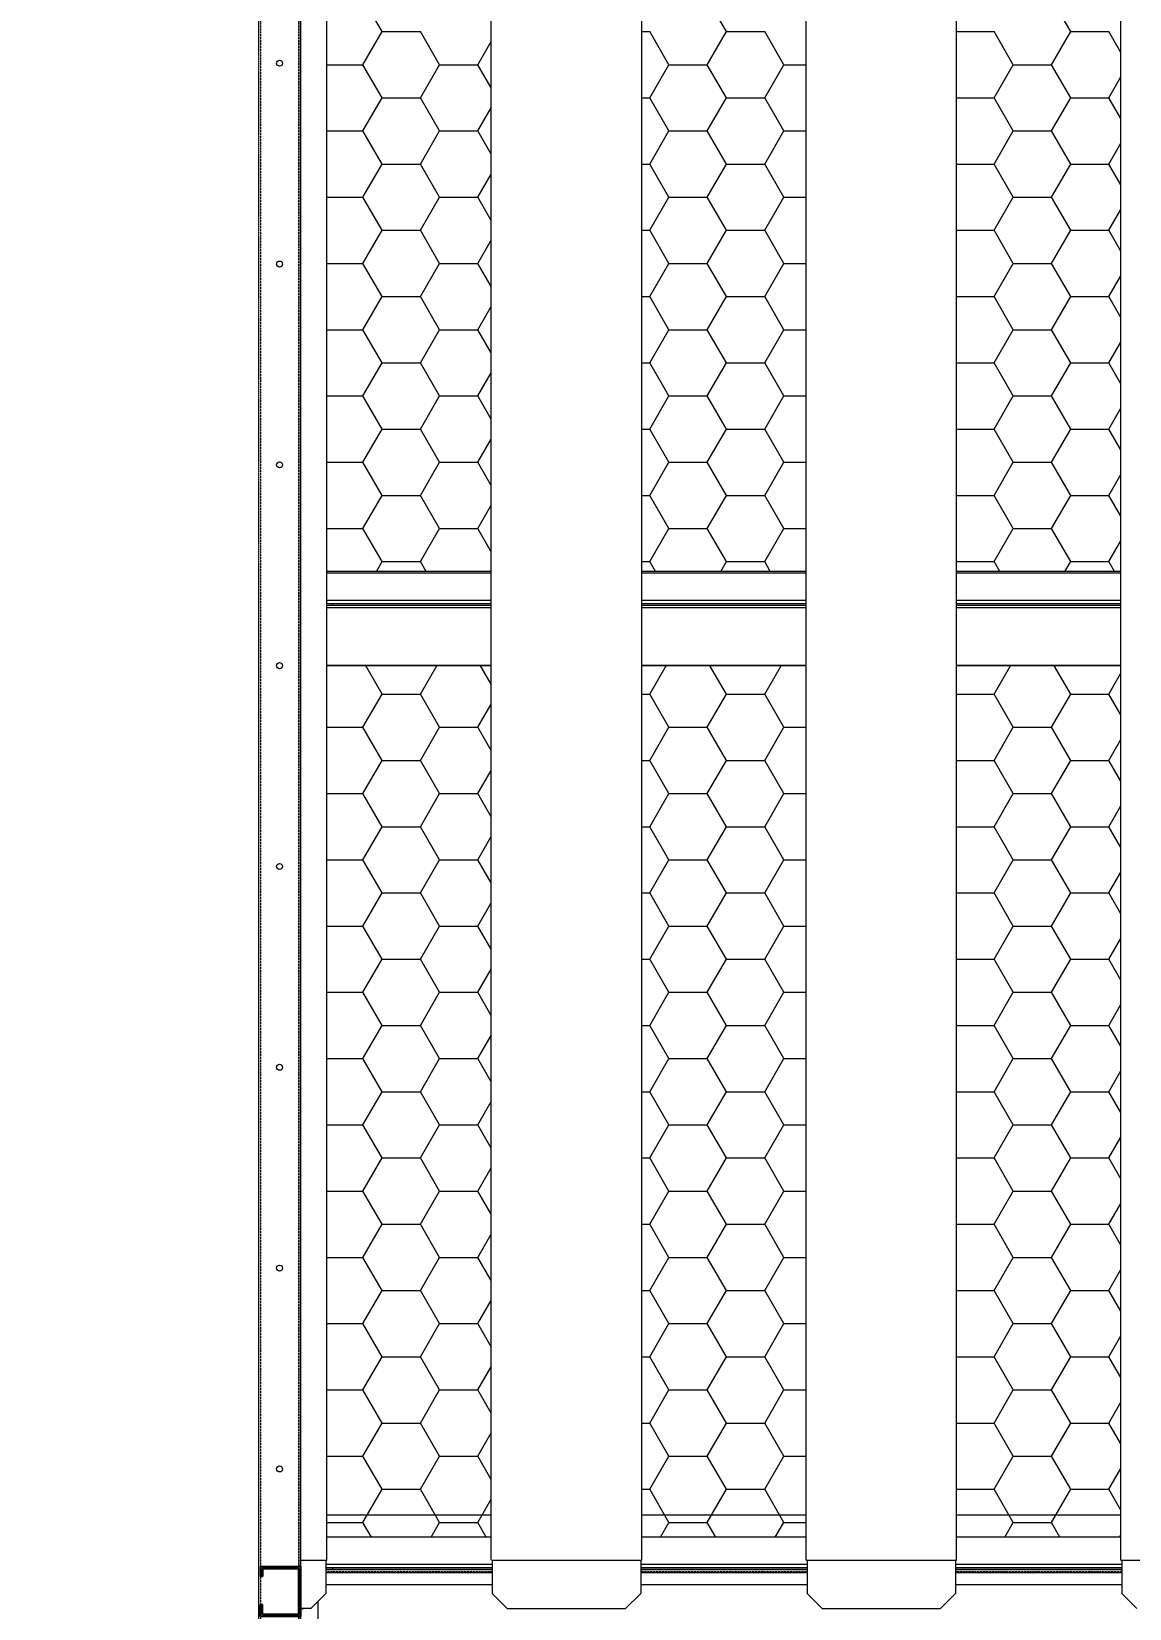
# Model space of a CAD drawing. Header units: millimetres. Extents: x -648583 to 40219, y -129719 to 29148.
# Drawn here: x 11288 to 12381, y 15296 to 16867 of the extents above; entities that cross this region are included whole.
import ezdxf

# ---------------------------------------------------------------- set-up
doc = ezdxf.new("R2010")
doc.units = ezdxf.units.MM
for name, pattern in [('CENTER', [2, 1.25, -0.25, 0.25, -0.25]), ('HIDDEN', [0.375, 0.25, -0.125]), ('HIDDENX2', [0.75, 0.5, -0.25])]:
    doc.linetypes.add(name, pattern=pattern)
doc.layers.add('center', color=1, linetype='CENTER')
doc.layers.add('HIDD', color=2, linetype='HIDDENX2')
doc.styles.get("Standard").update_dxf_attribs({"font": 'arial.ttf'})
doc.dimstyles.new('1.40', dxfattribs={"dimscale": 20, "dimtxt": 1.5, "dimasz": 1, "dimexe": 0.5, "dimexo": 0.5, "dimgap": 0.5, "dimtad": 1, "dimdec": 0, "dimzin": 0, "dimdsep": 46, "dimtxsty": 'Standard', "dimcen": 0, "dimclrd": 2, "dimclre": 2, "dimclrt": 3, "dimadec": 0, "dimazin": 0, "dimtfac": 1, "dimtdec": 0, "dimtmove": 0, "dimatfit": 0, "dimfxl": 1, "dimtolj": 1, "dimtzin": 0, "dimlwd": -1, "dimlwe": -1, "dimarcsym": 0})

# ---------------------------------------------------------------- blocks, each defined once
blk = doc.blocks.new('*D67')
at = {"color": 2, "transparency": 16777216}
for p, q in [((11413.6, 18435.2), (10472.9, 18435.2)), ((10482.9, 18315.2), (10482.9, 14955.2)), ((11413.6, 14835.2), (10472.9, 14835.2))]:
    blk.add_line(p, q, dxfattribs=at)
for points in [[(10462.9, 18315.2), (10502.9, 18315.2), (10482.9, 18435.2)], [(10462.9, 14955.2), (10502.9, 14955.2), (10482.9, 14835.2)]]:
    blk.add_solid(points, dxfattribs=at)
at = {"layer": 'Defpoints', "color": 0, "transparency": 16777216}
for p in [(11513.6, 18435.2), (10482.9, 14835.2), (11513.6, 14835.2)]:
    blk.add_point(p, dxfattribs=at)
at = {"color": 3, "lineweight": 5, "transparency": 16777216, "insert": (10351.4, 16635.2), "char_height": 140, "attachment_point": 5, "rotation": 90}
blk.add_mtext('\\A1;3600', dxfattribs=at)
blk = doc.blocks.new('435')
for p, q in [((-131382, 21088.8), (-131342, 21088.8)), ((-131382, 21088.8), (-131382, 21078.8)), ((-131380, 21078.8), (-131382, 21078.8)), ((-131380, 21086.8), (-131344, 21086.8)), ((-131380, 21086.8), (-131380, 21078.8)), ((-131344, 21086.8), (-131344, 21040.8)), ((-131342, 21088.8), (-131342, 21038.8)), ((-131342, 21088.8), (-131342, 21038.8)), ((-131382, 21038.8), (-131382, 21050.8)), ((-131382, 21050.8), (-131380, 21050.8)), ((-131380, 21040.8), (-131380, 21050.8)), ((-131342, 21038.8), (-131382, 21038.8)), ((-131344, 21040.8), (-131380, 21040.8))]:
    blk.add_line(p, q)
blk = doc.blocks.new('3')
at = {"color": 7, "lineweight": 20}
for p, q in [((11555.6, 18198.6), (11555.6, 15340)), ((11745.3, 16329), (11581.8, 16329)), ((11745.3, 16327.4), (11581.8, 16327.4)), ((12059, 16329), (11895.3, 16329)), ((12059, 16327.4), (11895.3, 16327.4)), ((12372.6, 16329), (12209, 16329)), ((12372.6, 16327.4), (12209, 16327.4)), ((11581.8, 16300.3), (11745.3, 16300.3)), ((11581.8, 16297.2), (11745.3, 16297.2)), ((11581.8, 16295.5), (11745.3, 16295.5)), ((11581.8, 16293), (11745.3, 16293)), ((11895.3, 16300.3), (12059, 16300.3)), ((11895.3, 16297.2), (12059, 16297.2)), ((11895.3, 16295.5), (12059, 16295.5)), ((11895.3, 16293), (12059, 16293)), ((12209, 16300.3), (12372.6, 16300.3)), ((12209, 16297.2), (12372.6, 16297.2)), ((12209, 16295.5), (12372.6, 16295.5)), ((12209, 16293), (12372.6, 16293)), ((11581.8, 16235.7), (11745.3, 16235.7)), ((11581.8, 16235.5), (11745.3, 16235.5)), ((11745.3, 16235.4), (11581.8, 16235.4)), ((11895.3, 16235.7), (12059, 16235.7)), ((11895.3, 16235.5), (12059, 16235.5)), ((12059, 16235.4), (11895.3, 16235.4)), ((12209, 16235.7), (12372.6, 16235.7)), ((12209, 16235.5), (12372.6, 16235.5)), ((12372.6, 16235.4), (12209, 16235.4)), ((11745.3, 15389), (11581.8, 15389)), ((12059, 15389), (11895.3, 15389)), ((12372.6, 15389), (12209, 15389)), ((11745.3, 15367.4), (11581.8, 15367.4)), ((12059, 15367.4), (11895.3, 15367.4)), ((12372.6, 15367.4), (12209, 15367.4)), ((11580.8, 15340.3), (11746.3, 15340.3)), ((11580.8, 15337.2), (11746.3, 15337.2)), ((11746.3, 15335.2), (11580.8, 15335.2)), ((11746.3, 15331.8), (11580.8, 15331.8)), ((11894.3, 15340.3), (12060, 15340.3)), ((11894.3, 15337.2), (12060, 15337.2)), ((12060, 15335.2), (11894.3, 15335.2)), ((12060, 15331.8), (11894.3, 15331.8)), ((12208, 15340.3), (12373.6, 15340.3)), ((12208, 15337.2), (12373.6, 15337.2)), ((12373.6, 15335.2), (12208, 15335.2)), ((12373.6, 15331.8), (12208, 15331.8))]:
    blk.add_line(p, q, dxfattribs=at)
at = {"lineweight": 20}
for p, q in [((11555.6, 14835.2), (11555.6, 18002.2)), ((11581.8, 15344.2), (11581.8, 18002.2)), ((11745.3, 15344.2), (11745.3, 18002.2)), ((11895.3, 15344.2), (11895.3, 18002.2)), ((12059, 15344.2), (12059, 18002.2)), ((12209, 15344.2), (12209, 18002.2)), ((12372.6, 15344.2), (12372.6, 18002.2)), ((11555.6, 15344.2), (11581.8, 15344.2)), ((11580.8, 15344.2), (11580.8, 15311.2)), ((11746.3, 15344.2), (11746.3, 15311.2)), ((11746.3, 15344.2), (11894.3, 15344.2)), ((11894.3, 15344.2), (11894.3, 15311.2)), ((12059, 15344.2), (12209, 15344.2)), ((12060, 15344.2), (12060, 15311.2)), ((12208, 15344.2), (12208, 15311.2)), ((12372.6, 15344.2), (12522.6, 15344.2)), ((12373.6, 15344.2), (12373.6, 15311.2)), ((11580.8, 15311.2), (11565.8, 15296.2)), ((11746.3, 15311.2), (11761.3, 15296.2)), ((11894.3, 15311.2), (11879.3, 15296.2)), ((12060, 15311.2), (12075, 15296.2)), ((12208, 15311.2), (12193, 15296.2)), ((12373.6, 15311.2), (12388.6, 15296.2)), ((11565.8, 15296.2), (11555.6, 15296.2)), ((11761.3, 15296.2), (11879.3, 15296.2)), ((12075, 15296.2), (12193, 15296.2))]:
    blk.add_line(p, q, dxfattribs=at)
at = {"color": 7, "linetype": 'Continuous', "lineweight": 20}
for p, q in [((11636.8, 16866.7), (11617.7, 16899.7)), ((11979.7, 16866.7), (11960.6, 16899.7)), ((12322.6, 16866.7), (12303.5, 16899.7)), ((11617.7, 16833.7), (11636.8, 16866.7)), ((11636.8, 16866.7), (11674.9, 16866.7)), ((11693.9, 16833.7), (11674.9, 16866.7)), ((11732, 16833.7), (11745.3, 16856.8)), ((11895.3, 16866.7), (11903.5, 16866.7)), ((11922.5, 16833.7), (11903.5, 16866.7)), ((11960.6, 16833.7), (11979.7, 16866.7)), ((11979.7, 16866.7), (12017.8, 16866.7)), ((12036.8, 16833.7), (12017.8, 16866.7)), ((12209, 16866.7), (12246.4, 16866.7)), ((12265.4, 16833.7), (12246.4, 16866.7)), ((12303.5, 16833.7), (12322.6, 16866.7)), ((12322.6, 16866.7), (12360.7, 16866.7)), ((12372.6, 16846), (12360.7, 16866.7)), ((11581.8, 16833.7), (11617.7, 16833.7)), ((11636.8, 16800.7), (11617.7, 16833.7)), ((11674.9, 16800.8), (11693.9, 16833.7)), ((11693.9, 16833.7), (11732, 16833.7)), ((11745.3, 16810.7), (11732, 16833.7)), ((11903.5, 16800.8), (11922.5, 16833.7)), ((11922.5, 16833.7), (11960.6, 16833.7)), ((11979.7, 16800.7), (11960.6, 16833.7)), ((12017.8, 16800.8), (12036.8, 16833.7)), ((12036.8, 16833.7), (12059, 16833.7)), ((12246.4, 16800.8), (12265.4, 16833.7)), ((12265.4, 16833.7), (12303.5, 16833.7)), ((12322.6, 16800.7), (12303.5, 16833.7)), ((12360.7, 16800.8), (12372.6, 16821.5)), ((11617.7, 16767.8), (11636.8, 16800.8)), ((11636.8, 16800.7), (11674.9, 16800.7)), ((11693.9, 16767.8), (11674.9, 16800.7)), ((11732, 16767.8), (11745.3, 16790.8)), ((11895.3, 16800.7), (11903.5, 16800.7)), ((11922.5, 16767.8), (11903.5, 16800.7)), ((11960.6, 16767.8), (11979.7, 16800.8)), ((11979.7, 16800.7), (12017.8, 16800.7)), ((12036.8, 16767.8), (12017.8, 16800.7)), ((12209, 16800.7), (12246.4, 16800.7)), ((12265.4, 16767.8), (12246.4, 16800.7)), ((12303.5, 16767.8), (12322.6, 16800.8)), ((12322.6, 16800.7), (12360.7, 16800.7)), ((12372.6, 16780), (12360.7, 16800.7)), ((11581.8, 16767.8), (11617.7, 16767.8)), ((11636.8, 16734.8), (11617.7, 16767.8)), ((11674.9, 16734.8), (11693.9, 16767.8)), ((11693.9, 16767.8), (11732, 16767.8)), ((11745.3, 16744.7), (11732, 16767.8)), ((11903.5, 16734.8), (11922.5, 16767.8)), ((11922.5, 16767.8), (11960.6, 16767.8)), ((11979.7, 16734.8), (11960.6, 16767.8)), ((12017.8, 16734.8), (12036.8, 16767.8)), ((12036.8, 16767.8), (12059, 16767.8)), ((12246.4, 16734.8), (12265.4, 16767.8)), ((12265.4, 16767.8), (12303.5, 16767.8)), ((12322.6, 16734.8), (12303.5, 16767.8)), ((12360.7, 16734.8), (12372.6, 16755.5)), ((11617.7, 16701.8), (11636.8, 16734.8)), ((11636.8, 16734.8), (11674.9, 16734.8)), ((11693.9, 16701.8), (11674.9, 16734.8)), ((11895.3, 16734.8), (11903.5, 16734.8)), ((11922.5, 16701.8), (11903.5, 16734.8)), ((11960.6, 16701.8), (11979.7, 16734.8)), ((11979.7, 16734.8), (12017.8, 16734.8)), ((12036.8, 16701.8), (12017.8, 16734.8)), ((12209, 16734.8), (12246.4, 16734.8)), ((12265.4, 16701.8), (12246.4, 16734.8)), ((12303.5, 16701.8), (12322.6, 16734.8)), ((12322.6, 16734.8), (12360.7, 16734.8)), ((12372.6, 16714), (12360.7, 16734.8)), ((11732, 16701.8), (11745.3, 16724.8)), ((11581.8, 16701.8), (11617.7, 16701.8)), ((11636.8, 16668.8), (11617.7, 16701.8)), ((11674.9, 16668.8), (11693.9, 16701.8)), ((11693.9, 16701.8), (11732, 16701.8)), ((11745.3, 16678.7), (11732, 16701.8)), ((11903.5, 16668.8), (11922.5, 16701.8)), ((11922.5, 16701.8), (11960.6, 16701.8)), ((11979.7, 16668.8), (11960.6, 16701.8)), ((12017.8, 16668.8), (12036.8, 16701.8)), ((12036.8, 16701.8), (12059, 16701.8)), ((12246.4, 16668.8), (12265.4, 16701.8)), ((12265.4, 16701.8), (12303.5, 16701.8)), ((12322.6, 16668.8), (12303.5, 16701.8)), ((12360.7, 16668.8), (12372.6, 16689.5)), ((11617.7, 16635.8), (11636.8, 16668.8)), ((11636.8, 16668.8), (11674.9, 16668.8)), ((11693.9, 16635.8), (11674.9, 16668.8)), ((11895.3, 16668.8), (11903.5, 16668.8)), ((11922.5, 16635.8), (11903.5, 16668.8)), ((11960.6, 16635.8), (11979.7, 16668.8)), ((11979.7, 16668.8), (12017.8, 16668.8)), ((12036.8, 16635.8), (12017.8, 16668.8)), ((12209, 16668.8), (12246.4, 16668.8)), ((12265.4, 16635.8), (12246.4, 16668.8)), ((12303.5, 16635.8), (12322.6, 16668.8)), ((12322.6, 16668.8), (12360.7, 16668.8)), ((12372.6, 16648), (12360.7, 16668.8)), ((11732, 16635.8), (11745.3, 16658.9)), ((11581.8, 16635.8), (11617.7, 16635.8)), ((11636.8, 16602.8), (11617.7, 16635.8)), ((11674.9, 16602.8), (11693.9, 16635.8)), ((11693.9, 16635.8), (11732, 16635.8)), ((11745.3, 16612.7), (11732, 16635.8)), ((11903.5, 16602.8), (11922.5, 16635.8)), ((11922.5, 16635.8), (11960.6, 16635.8)), ((11979.7, 16602.8), (11960.6, 16635.8)), ((12017.8, 16602.8), (12036.8, 16635.8)), ((12036.8, 16635.8), (12059, 16635.8)), ((12246.4, 16602.8), (12265.4, 16635.8)), ((12265.4, 16635.8), (12303.5, 16635.8)), ((12322.6, 16602.8), (12303.5, 16635.8)), ((12360.7, 16602.8), (12372.6, 16623.5)), ((11617.7, 16569.8), (11636.8, 16602.8)), ((11636.8, 16602.8), (11674.9, 16602.8)), ((11693.9, 16569.8), (11674.9, 16602.8)), ((11895.3, 16602.8), (11903.5, 16602.8)), ((11922.5, 16569.8), (11903.5, 16602.8)), ((11960.6, 16569.8), (11979.7, 16602.8)), ((11979.7, 16602.8), (12017.8, 16602.8)), ((12036.8, 16569.8), (12017.8, 16602.8)), ((12209, 16602.8), (12246.4, 16602.8)), ((12265.4, 16569.8), (12246.4, 16602.8)), ((12303.5, 16569.8), (12322.6, 16602.8)), ((12322.6, 16602.8), (12360.7, 16602.8)), ((12372.6, 16582), (12360.7, 16602.8)), ((11732, 16569.8), (11745.3, 16592.9)), ((11581.8, 16569.8), (11617.7, 16569.8)), ((11636.8, 16536.8), (11617.7, 16569.8)), ((11674.9, 16536.8), (11693.9, 16569.8)), ((11693.9, 16569.8), (11732, 16569.8)), ((11745.3, 16546.7), (11732, 16569.8)), ((11903.5, 16536.8), (11922.5, 16569.8)), ((11922.5, 16569.8), (11960.6, 16569.8)), ((11979.7, 16536.8), (11960.6, 16569.8)), ((12017.8, 16536.8), (12036.8, 16569.8)), ((12036.8, 16569.8), (12059, 16569.8)), ((12246.4, 16536.8), (12265.4, 16569.8)), ((12265.4, 16569.8), (12303.5, 16569.8)), ((12322.6, 16536.8), (12303.5, 16569.8)), ((12360.7, 16536.8), (12372.6, 16557.5)), ((11617.7, 16503.8), (11636.8, 16536.8)), ((11636.8, 16536.8), (11674.9, 16536.8)), ((11693.9, 16503.8), (11674.9, 16536.8)), ((11732, 16503.8), (11745.3, 16526.9)), ((11895.3, 16536.8), (11903.5, 16536.8)), ((11922.5, 16503.8), (11903.5, 16536.8)), ((11960.6, 16503.8), (11979.7, 16536.8)), ((11979.7, 16536.8), (12017.8, 16536.8)), ((12036.8, 16503.8), (12017.8, 16536.8)), ((12209, 16536.8), (12246.4, 16536.8)), ((12265.4, 16503.8), (12246.4, 16536.8)), ((12303.5, 16503.8), (12322.6, 16536.8)), ((12322.6, 16536.8), (12360.7, 16536.8)), ((12372.6, 16516), (12360.7, 16536.8)), ((11581.8, 16503.8), (11617.7, 16503.8)), ((11636.8, 16470.8), (11617.7, 16503.8)), ((11674.9, 16470.8), (11693.9, 16503.8)), ((11693.9, 16503.8), (11732, 16503.8)), ((11745.3, 16480.7), (11732, 16503.8)), ((11903.5, 16470.8), (11922.5, 16503.8)), ((11922.5, 16503.8), (11960.6, 16503.8)), ((11979.7, 16470.8), (11960.6, 16503.8)), ((12017.8, 16470.8), (12036.8, 16503.8)), ((12036.8, 16503.8), (12059, 16503.8)), ((12246.4, 16470.8), (12265.4, 16503.8)), ((12265.4, 16503.8), (12303.5, 16503.8)), ((12322.6, 16470.8), (12303.5, 16503.8)), ((12360.7, 16470.8), (12372.6, 16491.5)), ((11617.7, 16437.8), (11636.8, 16470.8)), ((11636.8, 16470.8), (11674.9, 16470.8)), ((11693.9, 16437.8), (11674.9, 16470.8)), ((11732, 16437.8), (11745.3, 16460.9)), ((11895.3, 16470.8), (11903.5, 16470.8)), ((11922.5, 16437.8), (11903.5, 16470.8)), ((11960.6, 16437.8), (11979.7, 16470.8)), ((11979.7, 16470.8), (12017.8, 16470.8)), ((12036.8, 16437.8), (12017.8, 16470.8)), ((12209, 16470.8), (12246.4, 16470.8)), ((12265.4, 16437.8), (12246.4, 16470.8)), ((12303.5, 16437.8), (12322.6, 16470.8)), ((12322.6, 16470.8), (12360.7, 16470.8)), ((12372.6, 16450), (12360.7, 16470.8)), ((11581.8, 16437.8), (11617.7, 16437.8)), ((11636.8, 16404.8), (11617.7, 16437.8)), ((11674.9, 16404.8), (11693.9, 16437.8)), ((11693.9, 16437.8), (11732, 16437.8)), ((11745.3, 16414.7), (11732, 16437.8)), ((11903.5, 16404.8), (11922.5, 16437.8)), ((11922.5, 16437.8), (11960.6, 16437.8)), ((11979.7, 16404.8), (11960.6, 16437.8)), ((12017.8, 16404.8), (12036.8, 16437.8)), ((12036.8, 16437.8), (12059, 16437.8)), ((12246.4, 16404.8), (12265.4, 16437.8)), ((12265.4, 16437.8), (12303.5, 16437.8)), ((12322.6, 16404.8), (12303.5, 16437.8)), ((12360.7, 16404.8), (12372.6, 16425.5)), ((11617.7, 16371.8), (11636.8, 16404.8)), ((11636.8, 16404.8), (11674.9, 16404.8)), ((11693.9, 16371.8), (11674.9, 16404.8)), ((11895.3, 16404.8), (11903.5, 16404.8)), ((11922.5, 16371.8), (11903.5, 16404.8)), ((11960.6, 16371.8), (11979.7, 16404.8)), ((11979.7, 16404.8), (12017.8, 16404.8)), ((12036.8, 16371.8), (12017.8, 16404.8)), ((12209, 16404.8), (12246.4, 16404.8)), ((12265.4, 16371.8), (12246.4, 16404.8)), ((12303.5, 16371.8), (12322.6, 16404.8)), ((12322.6, 16404.8), (12360.7, 16404.8)), ((12372.6, 16384.1), (12360.7, 16404.8)), ((11732, 16371.8), (11745.3, 16394.9)), ((11581.8, 16371.8), (11617.7, 16371.8)), ((11636.8, 16338.8), (11617.7, 16371.8)), ((11674.9, 16338.8), (11693.9, 16371.8)), ((11693.9, 16371.8), (11732, 16371.8)), ((11745.3, 16348.7), (11732, 16371.8)), ((11903.5, 16338.8), (11922.5, 16371.8)), ((11922.5, 16371.8), (11960.6, 16371.8)), ((11979.7, 16338.8), (11960.6, 16371.8)), ((12017.8, 16338.8), (12036.8, 16371.8)), ((12036.8, 16371.8), (12059, 16371.8)), ((12246.4, 16338.8), (12265.4, 16371.8)), ((12265.4, 16371.8), (12303.5, 16371.8)), ((12322.6, 16338.8), (12303.5, 16371.8)), ((12360.7, 16338.8), (12372.6, 16359.6)), ((11631.1, 16329), (11636.8, 16338.8)), ((11636.8, 16338.8), (11674.9, 16338.8)), ((11680.5, 16329), (11674.9, 16338.8)), ((11895.3, 16338.8), (11903.5, 16338.8)), ((11909.1, 16329), (11903.5, 16338.8)), ((11974, 16329), (11979.7, 16338.8)), ((11979.7, 16338.8), (12017.8, 16338.8)), ((12023.4, 16329), (12017.8, 16338.8)), ((12209, 16338.8), (12246.4, 16338.8)), ((12252, 16329), (12246.4, 16338.8)), ((12316.9, 16329), (12322.6, 16338.8)), ((12322.6, 16338.8), (12360.7, 16338.8)), ((12366.3, 16329), (12360.7, 16338.8)), ((11636.8, 16206.8), (11620.1, 16235.7)), ((11674.9, 16206.8), (11691.5, 16235.7)), ((11745.3, 16216.7), (11734.4, 16235.7)), ((11903.5, 16206.8), (11920.1, 16235.7)), ((11979.7, 16206.8), (11963, 16235.7)), ((12017.8, 16206.8), (12034.4, 16235.7)), ((12246.4, 16206.8), (12263, 16235.7)), ((12322.6, 16206.8), (12305.9, 16235.7)), ((12360.7, 16206.8), (12372.6, 16227.6)), ((11617.7, 16173.8), (11636.8, 16206.8)), ((11636.8, 16206.8), (11674.9, 16206.8)), ((11693.9, 16173.8), (11674.9, 16206.8)), ((11732, 16173.8), (11745.3, 16196.9)), ((11895.3, 16206.8), (11903.5, 16206.8)), ((11922.5, 16173.8), (11903.5, 16206.8)), ((11960.6, 16173.8), (11979.7, 16206.8)), ((11979.7, 16206.8), (12017.8, 16206.8)), ((12036.8, 16173.8), (12017.8, 16206.8)), ((12209, 16206.8), (12246.4, 16206.8)), ((12265.4, 16173.8), (12246.4, 16206.8)), ((12303.5, 16173.8), (12322.6, 16206.8)), ((12322.6, 16206.8), (12360.7, 16206.8)), ((12372.6, 16186.1), (12360.7, 16206.8)), ((11581.8, 16173.8), (11617.7, 16173.8)), ((11636.8, 16140.8), (11617.7, 16173.8)), ((11674.9, 16140.8), (11693.9, 16173.8)), ((11693.9, 16173.8), (11732, 16173.8)), ((11745.3, 16150.8), (11732, 16173.8)), ((11903.5, 16140.8), (11922.5, 16173.8)), ((11922.5, 16173.8), (11960.6, 16173.8)), ((11979.7, 16140.8), (11960.6, 16173.8)), ((12017.8, 16140.8), (12036.8, 16173.8)), ((12036.8, 16173.8), (12059, 16173.8)), ((12246.4, 16140.8), (12265.4, 16173.8)), ((12265.4, 16173.8), (12303.5, 16173.8)), ((12322.6, 16140.8), (12303.5, 16173.8)), ((12360.7, 16140.8), (12372.6, 16161.6)), ((11617.7, 16107.8), (11636.8, 16140.8)), ((11636.8, 16140.8), (11674.9, 16140.8)), ((11693.9, 16107.8), (11674.9, 16140.8)), ((11732, 16107.8), (11745.3, 16130.9)), ((11895.3, 16140.8), (11903.5, 16140.8)), ((11922.5, 16107.8), (11903.5, 16140.8)), ((11960.6, 16107.8), (11979.7, 16140.8)), ((11979.7, 16140.8), (12017.8, 16140.8)), ((12036.8, 16107.8), (12017.8, 16140.8)), ((12209, 16140.8), (12246.4, 16140.8)), ((12265.4, 16107.8), (12246.4, 16140.8)), ((12303.5, 16107.8), (12322.6, 16140.8)), ((12322.6, 16140.8), (12360.7, 16140.8)), ((12372.6, 16120.1), (12360.7, 16140.8)), ((11581.8, 16107.8), (11617.7, 16107.8)), ((11636.8, 16074.8), (11617.7, 16107.8)), ((11674.9, 16074.8), (11693.9, 16107.8)), ((11693.9, 16107.8), (11732, 16107.8)), ((11745.3, 16084.8), (11732, 16107.8)), ((11903.5, 16074.8), (11922.5, 16107.8)), ((11922.5, 16107.8), (11960.6, 16107.8)), ((11979.7, 16074.8), (11960.6, 16107.8)), ((12017.8, 16074.8), (12036.8, 16107.8)), ((12036.8, 16107.8), (12059, 16107.8)), ((12246.4, 16074.8), (12265.4, 16107.8)), ((12265.4, 16107.8), (12303.5, 16107.8)), ((12322.6, 16074.8), (12303.5, 16107.8)), ((12360.7, 16074.8), (12372.6, 16095.6)), ((11617.7, 16041.9), (11636.8, 16074.8)), ((11636.8, 16074.8), (11674.9, 16074.8)), ((11693.9, 16041.9), (11674.9, 16074.8)), ((11895.3, 16074.8), (11903.5, 16074.8)), ((11922.5, 16041.9), (11903.5, 16074.8)), ((11960.6, 16041.9), (11979.7, 16074.8)), ((11979.7, 16074.8), (12017.8, 16074.8)), ((12036.8, 16041.9), (12017.8, 16074.8)), ((12209, 16074.8), (12246.4, 16074.8)), ((12265.4, 16041.9), (12246.4, 16074.8)), ((12303.5, 16041.9), (12322.6, 16074.8)), ((12322.6, 16074.8), (12360.7, 16074.8)), ((12372.6, 16054.1), (12360.7, 16074.8)), ((11732, 16041.9), (11745.3, 16064.9)), ((11581.8, 16041.9), (11617.7, 16041.9)), ((11636.8, 16008.9), (11617.7, 16041.9)), ((11674.9, 16008.9), (11693.9, 16041.9)), ((11693.9, 16041.9), (11732, 16041.9)), ((11745.3, 16018.8), (11732, 16041.9)), ((11903.5, 16008.9), (11922.5, 16041.9)), ((11922.5, 16041.9), (11960.6, 16041.9)), ((11979.7, 16008.9), (11960.6, 16041.9)), ((12017.8, 16008.9), (12036.8, 16041.9)), ((12036.8, 16041.9), (12059, 16041.9)), ((12246.4, 16008.9), (12265.4, 16041.9)), ((12265.4, 16041.9), (12303.5, 16041.9)), ((12322.6, 16008.9), (12303.5, 16041.9)), ((12360.7, 16008.9), (12372.6, 16029.6)), ((11617.7, 15975.9), (11636.8, 16008.9)), ((11636.8, 16008.9), (11674.9, 16008.9)), ((11693.9, 15975.9), (11674.9, 16008.9)), ((11895.3, 16008.9), (11903.5, 16008.9)), ((11922.5, 15975.9), (11903.5, 16008.9)), ((11960.6, 15975.9), (11979.7, 16008.9)), ((11979.7, 16008.9), (12017.8, 16008.9)), ((12036.8, 15975.9), (12017.8, 16008.9)), ((12209, 16008.9), (12246.4, 16008.9)), ((12265.4, 15975.9), (12246.4, 16008.9)), ((12303.5, 15975.9), (12322.6, 16008.9)), ((12322.6, 16008.9), (12360.7, 16008.9)), ((12372.6, 15988.1), (12360.7, 16008.9)), ((11732, 15975.9), (11745.3, 15998.9)), ((11581.8, 15975.9), (11617.7, 15975.9)), ((11636.8, 15942.9), (11617.7, 15975.9)), ((11674.9, 15942.9), (11693.9, 15975.9)), ((11693.9, 15975.9), (11732, 15975.9)), ((11745.3, 15952.8), (11732, 15975.9)), ((11903.5, 15942.9), (11922.5, 15975.9)), ((11922.5, 15975.9), (11960.6, 15975.9)), ((11979.7, 15942.9), (11960.6, 15975.9)), ((12017.8, 15942.9), (12036.8, 15975.9)), ((12036.8, 15975.9), (12059, 15975.9)), ((12246.4, 15942.9), (12265.4, 15975.9)), ((12265.4, 15975.9), (12303.5, 15975.9)), ((12322.6, 15942.9), (12303.5, 15975.9)), ((12360.7, 15942.9), (12372.6, 15963.6)), ((11617.7, 15909.9), (11636.8, 15942.9)), ((11636.8, 15942.9), (11674.9, 15942.9)), ((11693.9, 15909.9), (11674.9, 15942.9)), ((11895.3, 15942.9), (11903.5, 15942.9)), ((11922.5, 15909.9), (11903.5, 15942.9)), ((11960.6, 15909.9), (11979.7, 15942.9)), ((11979.7, 15942.9), (12017.8, 15942.9)), ((12036.8, 15909.9), (12017.8, 15942.9)), ((12209, 15942.9), (12246.4, 15942.9)), ((12265.4, 15909.9), (12246.4, 15942.9)), ((12303.5, 15909.9), (12322.6, 15942.9)), ((12322.6, 15942.9), (12360.7, 15942.9)), ((12372.6, 15922.1), (12360.7, 15942.9)), ((11732, 15909.9), (11745.3, 15933)), ((11581.8, 15909.9), (11617.7, 15909.9)), ((11636.8, 15876.9), (11617.7, 15909.9)), ((11674.9, 15876.9), (11693.9, 15909.9)), ((11693.9, 15909.9), (11732, 15909.9)), ((11745.3, 15886.8), (11732, 15909.9)), ((11903.5, 15876.9), (11922.5, 15909.9)), ((11922.5, 15909.9), (11960.6, 15909.9)), ((11979.7, 15876.9), (11960.6, 15909.9)), ((12017.8, 15876.9), (12036.8, 15909.9)), ((12036.8, 15909.9), (12059, 15909.9)), ((12246.4, 15876.9), (12265.4, 15909.9)), ((12265.4, 15909.9), (12303.5, 15909.9)), ((12322.6, 15876.9), (12303.5, 15909.9)), ((12360.7, 15876.9), (12372.6, 15897.6)), ((11617.7, 15843.9), (11636.8, 15876.9)), ((11636.8, 15876.9), (11674.9, 15876.9)), ((11693.9, 15843.9), (11674.9, 15876.9)), ((11732, 15843.9), (11745.3, 15867)), ((11895.3, 15876.9), (11903.5, 15876.9)), ((11922.5, 15843.9), (11903.5, 15876.9)), ((11960.6, 15843.9), (11979.7, 15876.9)), ((11979.7, 15876.9), (12017.8, 15876.9)), ((12036.8, 15843.9), (12017.8, 15876.9)), ((12209, 15876.9), (12246.4, 15876.9)), ((12265.4, 15843.9), (12246.4, 15876.9)), ((12303.5, 15843.9), (12322.6, 15876.9)), ((12322.6, 15876.9), (12360.7, 15876.9)), ((12372.6, 15856.1), (12360.7, 15876.9)), ((11581.8, 15843.9), (11617.7, 15843.9)), ((11636.8, 15810.9), (11617.7, 15843.9)), ((11674.9, 15810.9), (11693.9, 15843.9)), ((11693.9, 15843.9), (11732, 15843.9)), ((11745.3, 15820.8), (11732, 15843.9)), ((11903.5, 15810.9), (11922.5, 15843.9)), ((11922.5, 15843.9), (11960.6, 15843.9)), ((11979.7, 15810.9), (11960.6, 15843.9)), ((12017.8, 15810.9), (12036.8, 15843.9)), ((12036.8, 15843.9), (12059, 15843.9)), ((12246.4, 15810.9), (12265.4, 15843.9)), ((12265.4, 15843.9), (12303.5, 15843.9)), ((12322.6, 15810.9), (12303.5, 15843.9)), ((12360.7, 15810.9), (12372.6, 15831.6)), ((11617.7, 15777.9), (11636.8, 15810.9)), ((11636.8, 15810.9), (11674.9, 15810.9)), ((11693.9, 15777.9), (11674.9, 15810.9)), ((11732, 15777.9), (11745.3, 15801)), ((11895.3, 15810.9), (11903.5, 15810.9)), ((11922.5, 15777.9), (11903.5, 15810.9)), ((11960.6, 15777.9), (11979.7, 15810.9)), ((11979.7, 15810.9), (12017.8, 15810.9)), ((12036.8, 15777.9), (12017.8, 15810.9)), ((12209, 15810.9), (12246.4, 15810.9)), ((12265.4, 15777.9), (12246.4, 15810.9)), ((12303.5, 15777.9), (12322.6, 15810.9)), ((12322.6, 15810.9), (12360.7, 15810.9)), ((12372.6, 15790.1), (12360.7, 15810.9)), ((11581.8, 15777.9), (11617.7, 15777.9)), ((11636.8, 15744.9), (11617.7, 15777.9)), ((11674.9, 15744.9), (11693.9, 15777.9)), ((11693.9, 15777.9), (11732, 15777.9)), ((11745.3, 15754.8), (11732, 15777.9)), ((11903.5, 15744.9), (11922.5, 15777.9)), ((11922.5, 15777.9), (11960.6, 15777.9)), ((11979.7, 15744.9), (11960.6, 15777.9)), ((12017.8, 15744.9), (12036.8, 15777.9)), ((12036.8, 15777.9), (12059, 15777.9)), ((12246.4, 15744.9), (12265.4, 15777.9)), ((12265.4, 15777.9), (12303.5, 15777.9)), ((12322.6, 15744.9), (12303.5, 15777.9)), ((12360.7, 15744.9), (12372.6, 15765.6)), ((11617.7, 15711.9), (11636.8, 15744.9)), ((11636.8, 15744.9), (11674.9, 15744.9)), ((11693.9, 15711.9), (11674.9, 15744.9)), ((11895.3, 15744.9), (11903.5, 15744.9)), ((11922.5, 15711.9), (11903.5, 15744.9)), ((11960.6, 15711.9), (11979.7, 15744.9)), ((11979.7, 15744.9), (12017.8, 15744.9)), ((12036.8, 15711.9), (12017.8, 15744.9)), ((12209, 15744.9), (12246.4, 15744.9)), ((12265.4, 15711.9), (12246.4, 15744.9)), ((12303.5, 15711.9), (12322.6, 15744.9)), ((12322.6, 15744.9), (12360.7, 15744.9)), ((12372.6, 15724.1), (12360.7, 15744.9)), ((11732, 15711.9), (11745.3, 15735)), ((11581.8, 15711.9), (11617.7, 15711.9)), ((11636.8, 15678.9), (11617.7, 15711.9)), ((11674.9, 15678.9), (11693.9, 15711.9)), ((11693.9, 15711.9), (11732, 15711.9)), ((11745.3, 15688.8), (11732, 15711.9)), ((11903.5, 15678.9), (11922.5, 15711.9)), ((11922.5, 15711.9), (11960.6, 15711.9)), ((11979.7, 15678.9), (11960.6, 15711.9)), ((12017.8, 15678.9), (12036.8, 15711.9)), ((12036.8, 15711.9), (12059, 15711.9)), ((12246.4, 15678.9), (12265.4, 15711.9)), ((12265.4, 15711.9), (12303.5, 15711.9)), ((12322.6, 15678.9), (12303.5, 15711.9)), ((12360.7, 15678.9), (12372.6, 15699.6)), ((11617.7, 15645.9), (11636.8, 15678.9)), ((11636.8, 15678.9), (11674.9, 15678.9)), ((11693.9, 15645.9), (11674.9, 15678.9)), ((11895.3, 15678.9), (11903.5, 15678.9)), ((11922.5, 15645.9), (11903.5, 15678.9)), ((11960.6, 15645.9), (11979.7, 15678.9)), ((11979.7, 15678.9), (12017.8, 15678.9)), ((12036.8, 15645.9), (12017.8, 15678.9)), ((12209, 15678.9), (12246.4, 15678.9)), ((12265.4, 15645.9), (12246.4, 15678.9)), ((12303.5, 15645.9), (12322.6, 15678.9)), ((12322.6, 15678.9), (12360.7, 15678.9)), ((12372.6, 15658.2), (12360.7, 15678.9)), ((11732, 15645.9), (11745.3, 15669)), ((11581.8, 15645.9), (11617.7, 15645.9)), ((11636.8, 15612.9), (11617.7, 15645.9)), ((11674.9, 15612.9), (11693.9, 15645.9)), ((11693.9, 15645.9), (11732, 15645.9)), ((11745.3, 15622.8), (11732, 15645.9)), ((11903.5, 15612.9), (11922.5, 15645.9)), ((11922.5, 15645.9), (11960.6, 15645.9)), ((11979.7, 15612.9), (11960.6, 15645.9)), ((12017.8, 15612.9), (12036.8, 15645.9)), ((12036.8, 15645.9), (12059, 15645.9)), ((12246.4, 15612.9), (12265.4, 15645.9)), ((12265.4, 15645.9), (12303.5, 15645.9)), ((12322.6, 15612.9), (12303.5, 15645.9)), ((12360.7, 15612.9), (12372.6, 15633.7)), ((11617.7, 15579.9), (11636.8, 15612.9)), ((11636.8, 15612.9), (11674.9, 15612.9)), ((11693.9, 15579.9), (11674.9, 15612.9)), ((11895.3, 15612.9), (11903.5, 15612.9)), ((11922.5, 15579.9), (11903.5, 15612.9)), ((11960.6, 15579.9), (11979.7, 15612.9)), ((11979.7, 15612.9), (12017.8, 15612.9)), ((12036.8, 15579.9), (12017.8, 15612.9)), ((12209, 15612.9), (12246.4, 15612.9)), ((12265.4, 15579.9), (12246.4, 15612.9)), ((12303.5, 15579.9), (12322.6, 15612.9)), ((12322.6, 15612.9), (12360.7, 15612.9)), ((12372.6, 15592.2), (12360.7, 15612.9)), ((11732, 15579.9), (11745.3, 15603)), ((11581.8, 15579.9), (11617.7, 15579.9)), ((11636.8, 15546.9), (11617.7, 15579.9)), ((11674.9, 15546.9), (11693.9, 15579.9)), ((11693.9, 15579.9), (11732, 15579.9)), ((11745.3, 15556.8), (11732, 15579.9)), ((11903.5, 15546.9), (11922.5, 15579.9)), ((11922.5, 15579.9), (11960.6, 15579.9)), ((11979.7, 15546.9), (11960.6, 15579.9)), ((12017.8, 15546.9), (12036.8, 15579.9)), ((12036.8, 15579.9), (12059, 15579.9)), ((12246.4, 15546.9), (12265.4, 15579.9)), ((12265.4, 15579.9), (12303.5, 15579.9)), ((12322.6, 15546.9), (12303.5, 15579.9)), ((12360.7, 15546.9), (12372.6, 15567.7)), ((11617.7, 15513.9), (11636.8, 15546.9)), ((11636.8, 15546.9), (11674.9, 15546.9)), ((11693.9, 15513.9), (11674.9, 15546.9)), ((11732, 15513.9), (11745.3, 15537)), ((11895.3, 15546.9), (11903.5, 15546.9)), ((11922.5, 15513.9), (11903.5, 15546.9)), ((11960.6, 15513.9), (11979.7, 15546.9)), ((11979.7, 15546.9), (12017.8, 15546.9)), ((12036.8, 15513.9), (12017.8, 15546.9)), ((12209, 15546.9), (12246.4, 15546.9)), ((12265.4, 15513.9), (12246.4, 15546.9)), ((12303.5, 15513.9), (12322.6, 15546.9)), ((12322.6, 15546.9), (12360.7, 15546.9)), ((12372.6, 15526.2), (12360.7, 15546.9)), ((11581.8, 15513.9), (11617.7, 15513.9)), ((11636.8, 15480.9), (11617.7, 15513.9)), ((11674.9, 15480.9), (11693.9, 15513.9)), ((11693.9, 15513.9), (11732, 15513.9)), ((11745.3, 15490.8), (11732, 15513.9)), ((11903.5, 15480.9), (11922.5, 15513.9)), ((11922.5, 15513.9), (11960.6, 15513.9)), ((11979.7, 15480.9), (11960.6, 15513.9)), ((12017.8, 15480.9), (12036.8, 15513.9)), ((12036.8, 15513.9), (12059, 15513.9)), ((12246.4, 15480.9), (12265.4, 15513.9)), ((12265.4, 15513.9), (12303.5, 15513.9)), ((12322.6, 15480.9), (12303.5, 15513.9)), ((12360.7, 15480.9), (12372.6, 15501.7)), ((11617.7, 15447.9), (11636.8, 15480.9)), ((11636.8, 15480.9), (11674.9, 15480.9)), ((11693.9, 15447.9), (11674.9, 15480.9)), ((11732, 15447.9), (11745.3, 15471)), ((11895.3, 15480.9), (11903.5, 15480.9)), ((11922.5, 15447.9), (11903.5, 15480.9)), ((11960.6, 15447.9), (11979.7, 15480.9)), ((11979.7, 15480.9), (12017.8, 15480.9)), ((12036.8, 15447.9), (12017.8, 15480.9)), ((12209, 15480.9), (12246.4, 15480.9)), ((12265.4, 15447.9), (12246.4, 15480.9)), ((12303.5, 15447.9), (12322.6, 15480.9)), ((12322.6, 15480.9), (12360.7, 15480.9)), ((12372.6, 15460.2), (12360.7, 15480.9)), ((11581.8, 15447.9), (11617.7, 15447.9)), ((11636.8, 15414.9), (11617.7, 15447.9)), ((11674.9, 15414.9), (11693.9, 15447.9)), ((11693.9, 15447.9), (11732, 15447.9)), ((11745.3, 15424.8), (11732, 15447.9)), ((11903.5, 15414.9), (11922.5, 15447.9)), ((11922.5, 15447.9), (11960.6, 15447.9)), ((11979.7, 15414.9), (11960.6, 15447.9)), ((12017.8, 15414.9), (12036.8, 15447.9)), ((12036.8, 15447.9), (12059, 15447.9)), ((12246.4, 15414.9), (12265.4, 15447.9)), ((12265.4, 15447.9), (12303.5, 15447.9)), ((12322.6, 15414.9), (12303.5, 15447.9)), ((12360.7, 15414.9), (12372.6, 15435.7)), ((11617.7, 15381.9), (11636.8, 15414.9)), ((11636.8, 15414.9), (11674.9, 15414.9)), ((11693.9, 15381.9), (11674.9, 15414.9)), ((11895.3, 15414.9), (11903.5, 15414.9)), ((11922.5, 15381.9), (11903.5, 15414.9)), ((11960.6, 15381.9), (11979.7, 15414.9)), ((11979.7, 15414.9), (12017.8, 15414.9)), ((12036.8, 15381.9), (12017.8, 15414.9)), ((12209, 15414.9), (12246.4, 15414.9)), ((12265.4, 15381.9), (12246.4, 15414.9)), ((12303.5, 15381.9), (12322.6, 15414.9)), ((12322.6, 15414.9), (12360.7, 15414.9)), ((12372.6, 15394.2), (12360.7, 15414.9)), ((11732, 15381.9), (11745.3, 15405)), ((11581.8, 15381.9), (11617.7, 15381.9)), ((11626.1, 15367.4), (11617.7, 15381.9)), ((11685.5, 15367.4), (11693.9, 15381.9)), ((11693.9, 15381.9), (11732, 15381.9)), ((11740.4, 15367.4), (11732, 15381.9)), ((11914.1, 15367.4), (11922.5, 15381.9)), ((11922.5, 15381.9), (11960.6, 15381.9)), ((11969, 15367.4), (11960.6, 15381.9)), ((12028.4, 15367.4), (12036.8, 15381.9)), ((12036.8, 15381.9), (12059, 15381.9)), ((12257, 15367.4), (12265.4, 15381.9)), ((12265.4, 15381.9), (12303.5, 15381.9)), ((12311.9, 15367.4), (12303.5, 15381.9)), ((12371.3, 15367.4), (12372.6, 15369.7))]:
    blk.add_line(p, q, dxfattribs=at)
at = {"color": 7, "lineweight": 20, "ltscale": 0.44375}
blk.add_line((11513.6, 16301.4), (11513.6, 15236.4), dxfattribs=at)
at = {"color": 7, "lineweight": 20, "ltscale": 0.000708333}
blk.add_line((11587.6, 16295.5), (11587.6, 16297.2), dxfattribs=at)
at = {"color": 7, "lineweight": 20, "ltscale": 0.2055}
blk.add_line((11555.6, 14838.6), (11555.6, 15331.8), dxfattribs=at)
at = {"color": 7, "lineweight": 20, "ltscale": 0.000833333}
blk.add_line((11587.6, 15335.2), (11587.6, 15337.2), dxfattribs=at)
at = {"color": 7, "lineweight": 20, "ltscale": 0.00121}
blk.add_line((11894.3, 15337.2), (11894.3, 15337.2), dxfattribs=at)
at = {"color": 7, "lineweight": 20, "ltscale": 0.201042}
blk.add_line((11513.6, 15319.4), (11513.6, 14836.9), dxfattribs=at)
at = {"color": 7, "lineweight": 20, "ltscale": 0.307}
for p, q in [((11580.8, 15320.2), (11746.3, 15320.2)), ((11894.3, 15320.2), (12060, 15320.2)), ((12208, 15320.2), (12373.6, 15320.2))]:
    blk.add_line(p, q, dxfattribs=at)
at = {"color": 7, "lineweight": 20, "ltscale": 0.194167}
blk.add_line((11572.6, 15303.1), (11572.6, 14852.2), dxfattribs=at)
at = {"color": 0, "lineweight": 20}
for points in [[(11581.8, 16235.7), (11745.3, 16235.7)], [(11895.3, 16235.7), (12059, 16235.7)], [(12209, 16235.7), (12372.6, 16235.7)], [(11745.3, 15367.4), (11581.8, 15367.4)], [(12059, 15367.4), (11895.3, 15367.4)], [(12372.6, 15367.4), (12209, 15367.4)]]:
    blk.add_lwpolyline(points, dxfattribs=at)
at = {"color": 7, "lineweight": 20}
for centre in [(11534.6, 16835.2), (11534.6, 16635.2), (11534.6, 16435.2), (11534.6, 16235.2), (11534.6, 16035.2), (11534.6, 15835.2), (11534.6, 15635.2), (11534.6, 15435.2)]:
    blk.add_circle(centre, 3, dxfattribs=at)
at = {"layer": 'center', "lineweight": 20}
for p, q in [((11513.6, 18435.2), (11513.6, 14835.2)), ((11555.6, 18435.2), (11555.6, 14835.2)), ((11580.8, 15335.2), (11746.3, 15335.2)), ((11894.3, 15335.2), (12060, 15335.2)), ((12208, 15335.2), (12373.6, 15335.2))]:
    blk.add_line(p, q, dxfattribs=at)
at = {"layer": 'HIDD', "linetype": 'HIDDEN', "lineweight": 20}
for p, q in [((11515.6, 18433.2), (11515.6, 14837.2)), ((11553.6, 18433.2), (11553.6, 14837.2)), ((11580.8, 15333.2), (11746.3, 15333.2)), ((11894.3, 15333.2), (12060, 15333.2)), ((12208, 15333.2), (12373.6, 15333.2)), ((11557.6, 15296.2), (11557.6, 15295.2))]:
    blk.add_line(p, q, dxfattribs=at)
at = {"lineweight": 20}
blk.add_blockref('435', (142897.5, -5750.6), dxfattribs=at)

msp = doc.modelspace()

# ---------------------------------------------------------------- block references
msp.add_blockref('3', (0, 0))

# ---------------------------------------------------------------- dimensions: what is measured, and where the dimension line sits
at = {"lineweight": 5}
dim = msp.add_linear_dim(base=(10482.9, 14835.2), p1=(11513.6, 18435.2), p2=(11513.6, 14835.2), angle=90, dimstyle='1.40', override={"dimtxt": 7, "dimasz": 6, "dimexo": 5, "dimgap": 3}, dxfattribs=at)
dim.commit()
dim.dimension.update_dxf_attribs({"geometry": '*D67', "text_midpoint": (10351.4, 16635.2)})

doc.saveas('drawing.dxf')
